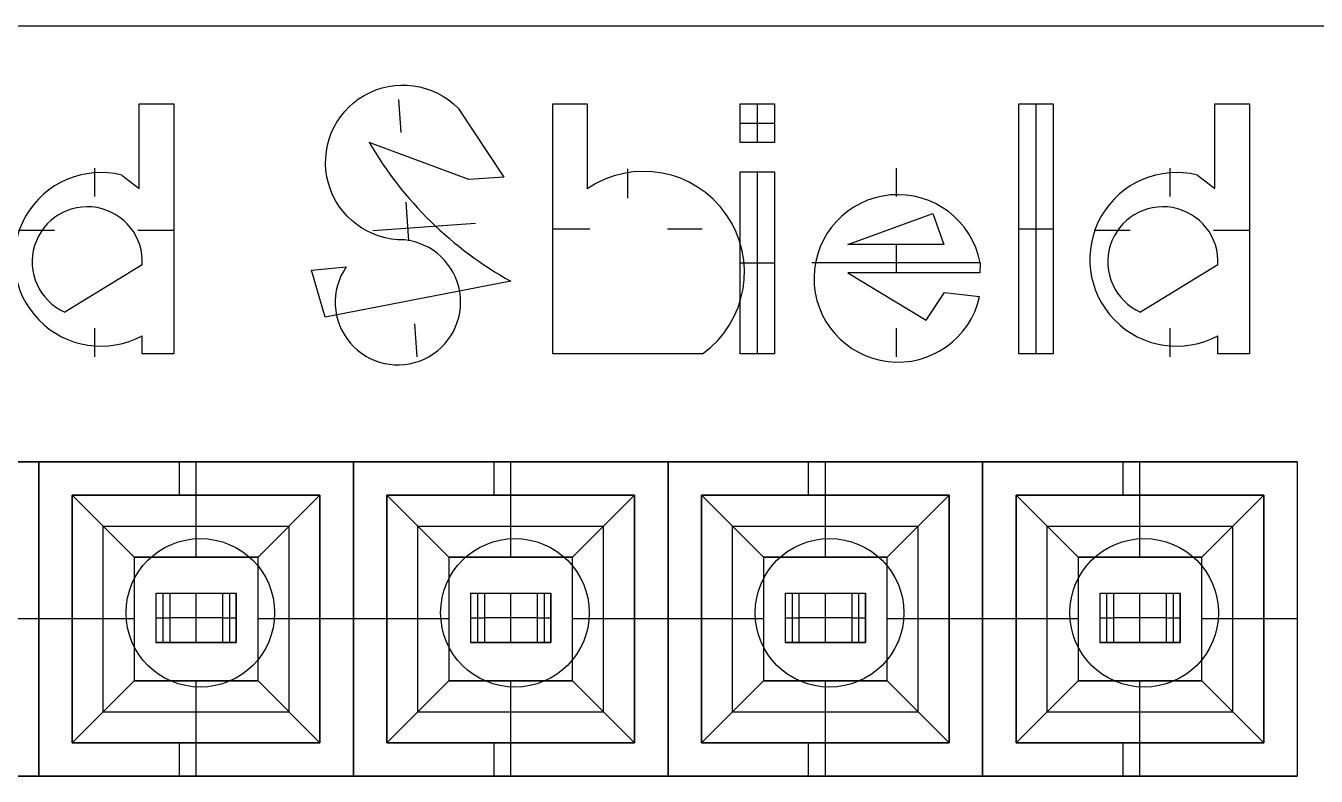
# Model space of a CAD drawing. Extents: x -0.02 to 3.17, y 0 to 2.28.
# Drawn here: x 1.7287 to 2.1389, y 2.0394 to 2.278 of the extents above; entities that cross this region are included whole.
import ezdxf

# ---------------------------------------------------------------- set-up
doc = ezdxf.new("R2010")
doc.units = 0
doc.header["$LTSCALE"] = 0.0393700787401575
for name, color, linetype in [('LCDKEYPAD_SHIELD$BOARD', 178, 'CONTINUOUS'), ('LCDKEYPAD_SHIELD$LKS_COMPO', 7, 'CONTINUOUS'), ('LCDKEYPAD_SHIELD$NOTES', 7, 'CONTINUOUS')]:
    doc.layers.add(name, color=color, linetype=linetype)

msp = doc.modelspace()

# ---------------------------------------------------------------- linework, layer by layer
at = {"layer": 'LCDKEYPAD_SHIELD$BOARD'}
for p, q in [((-0.0134802272859824, 2.278), (2.928000000000001, 2.278)), ((-0.0134802272859824, 2.278, -0.06), (2.928000000000001, 2.278, -0.06)), ((1.807836976495738, 2.091329480457947), (1.807836976495738, 2.091329480457947, -0.06)), ((1.907836976495737, 2.091329480457947), (1.907836976495737, 2.091329480457947, -0.06)), ((2.007836976495737, 2.091329480457947), (2.007836976495737, 2.091329480457947, -0.06)), ((2.107836976495737, 2.091329480457947), (2.107836976495737, 2.091329480457947, -0.06))]:
    msp.add_line(p, q, dxfattribs=at)
for centre, radius in [((1.784214929251643, 2.091329480456423), 0.0236220472440944), ((1.784214929251643, 2.091329480456423, -0.06), 0.0236220472440944), ((1.884214929251643, 2.091329480456423), 0.0236220472440944), ((1.884214929251643, 2.091329480456423, -0.06), 0.0236220472440944), ((1.984214929251643, 2.091329480456423), 0.0236220472440944), ((1.984214929251643, 2.091329480456423, -0.06), 0.0236220472440944), ((2.084214929251643, 2.091329480456423), 0.0236220472440949), ((2.084214929251643, 2.091329480456423, -0.06), 0.0236220472440949)]:
    msp.add_circle(centre, radius, dxfattribs=at)
at = {"layer": 'LCDKEYPAD_SHIELD$LKS_COMPO', "color": 0}
for p, q in [((1.732879944555115, 2.139381840327117, -0.0682529290359375), (1.632879944555115, 2.139381840327117, -0.0682529290359375)), ((1.632879944555115, 2.139381840327117, -0.1682529290359376), (1.732879944555115, 2.139381840327117, -0.1682529290359376)), ((1.732879944555116, 2.139381840327117, -0.0682529290359375), (1.732879944555116, 2.039381840327118, -0.0682529290359375)), ((1.832879944555115, 2.139381840327117, -0.0682529290359375), (1.732879944555116, 2.139381840327117, -0.0682529290359375)), ((1.732879944555116, 2.039381840327118, -0.1682529290359376), (1.732879944555116, 2.139381840327117, -0.1682529290359376)), ((1.732879944555116, 2.139381840327117, -0.1682529290359376), (1.832879944555115, 2.139381840327117, -0.1682529290359376)), ((1.732879944555116, 2.139381840327117, -0.0682529290359375), (1.732879944555116, 2.139381840327117, -0.1682529290359376)), ((1.732879944555115, 2.139381840327117, -0.0682529290359375), (1.732879944555115, 2.039381840327118, -0.0682529290359375)), ((1.732879944555115, 2.139381840327117, -0.1682529290359376), (1.732879944555115, 2.039381840327118, -0.1682529290359376)), ((1.732879944555115, 2.139381840327117, -0.1682529290359376), (1.732879944555115, 2.139381840327117, -0.0682529290359375)), ((1.777455882355885, 2.139381840327117, -0.0682529290359375), (1.777455882355885, 2.128751919067275, -0.0682529290359375)), ((1.782879944555115, 2.128751919067275, -0.1682529290359376), (1.782879944555115, 2.139381840327117, -0.1682529290359376)), ((1.782879944555115, 2.139381840327117, -0.0682529290359375), (1.782879944555115, 2.139381840327117, -0.1682529290359376)), ((1.832879944555115, 2.139381840327117, -0.0682529290359375), (1.832879944555115, 2.039381840327118, -0.0682529290359375)), ((1.932879944555115, 2.139381840327117, -0.0682529290359375), (1.832879944555115, 2.139381840327117, -0.0682529290359375)), ((1.832879944555115, 2.039381840327118, -0.1682529290359376), (1.832879944555115, 2.139381840327117, -0.1682529290359376)), ((1.832879944555115, 2.139381840327117, -0.1682529290359376), (1.932879944555115, 2.139381840327117, -0.1682529290359376)), ((1.832879944555115, 2.139381840327117, -0.0682529290359375), (1.832879944555115, 2.139381840327117, -0.1682529290359376)), ((1.832879944555115, 2.139381840327117, -0.0682529290359375), (1.832879944555115, 2.039381840327118, -0.0682529290359375)), ((1.832879944555115, 2.139381840327117, -0.1682529290359376), (1.832879944555115, 2.039381840327118, -0.1682529290359376)), ((1.832879944555115, 2.139381840327117, -0.1682529290359376), (1.832879944555115, 2.139381840327117, -0.0682529290359375)), ((1.877455882355886, 2.139381840327117, -0.0682529290359375), (1.877455882355886, 2.128751919067275, -0.0682529290359375)), ((1.882879944555115, 2.128751919067275, -0.1682529290359376), (1.882879944555115, 2.139381840327117, -0.1682529290359376)), ((1.882879944555115, 2.139381840327117, -0.0682529290359375), (1.882879944555115, 2.139381840327117, -0.1682529290359376)), ((1.932879944555115, 2.139381840327117, -0.0682529290359375), (1.932879944555115, 2.039381840327118, -0.0682529290359375)), ((2.032879944555115, 2.139381840327117, -0.0682529290359375), (1.932879944555115, 2.139381840327117, -0.0682529290359375)), ((1.932879944555115, 2.039381840327118, -0.1682529290359376), (1.932879944555115, 2.139381840327117, -0.1682529290359376)), ((1.932879944555115, 2.139381840327117, -0.1682529290359376), (2.032879944555115, 2.139381840327117, -0.1682529290359376)), ((1.932879944555115, 2.139381840327117, -0.0682529290359375), (1.932879944555115, 2.139381840327117, -0.1682529290359376)), ((1.932879944555115, 2.139381840327117, -0.0682529290359375), (1.932879944555115, 2.039381840327118, -0.0682529290359375)), ((1.932879944555115, 2.139381840327117, -0.1682529290359376), (1.932879944555115, 2.039381840327118, -0.1682529290359376)), ((1.932879944555115, 2.139381840327117, -0.1682529290359376), (1.932879944555115, 2.139381840327117, -0.0682529290359375)), ((1.977455882355886, 2.139381840327117, -0.0682529290359375), (1.977455882355885, 2.128751919067275, -0.0682529290359375)), ((1.982879944555115, 2.128751919067275, -0.1682529290359376), (1.982879944555115, 2.139381840327117, -0.1682529290359376)), ((1.982879944555115, 2.139381840327117, -0.0682529290359375), (1.982879944555115, 2.139381840327117, -0.1682529290359376)), ((2.032879944555115, 2.139381840327117, -0.0682529290359375), (2.032879944555115, 2.039381840327118, -0.0682529290359375)), ((2.132879944555115, 2.139381840327117, -0.0682529290359375), (2.032879944555115, 2.139381840327117, -0.0682529290359375)), ((2.032879944555115, 2.039381840327118, -0.1682529290359376), (2.032879944555115, 2.139381840327117, -0.1682529290359376)), ((2.032879944555115, 2.139381840327117, -0.1682529290359376), (2.132879944555115, 2.139381840327117, -0.1682529290359376)), ((2.032879944555115, 2.139381840327117, -0.0682529290359375), (2.032879944555115, 2.139381840327117, -0.1682529290359376)), ((2.032879944555115, 2.139381840327117, -0.0682529290359375), (2.032879944555115, 2.039381840327118, -0.0682529290359375)), ((2.032879944555115, 2.139381840327117, -0.1682529290359376), (2.032879944555115, 2.039381840327118, -0.1682529290359376)), ((2.032879944555115, 2.139381840327117, -0.1682529290359376), (2.032879944555115, 2.139381840327117, -0.0682529290359375)), ((2.077455882355886, 2.139381840327117, -0.0682529290359375), (2.077455882355886, 2.128751919067275, -0.0682529290359375)), ((2.082879944555115, 2.128751919067275, -0.1682529290359376), (2.082879944555115, 2.139381840327117, -0.1682529290359376)), ((2.082879944555115, 2.139381840327117, -0.0682529290359375), (2.082879944555115, 2.139381840327117, -0.1682529290359376)), ((2.132879944555115, 2.139381840327117, -0.0682529290359375), (2.132879944555115, 2.039381840327118, -0.0682529290359375)), ((2.132879944555115, 2.139381840327117, -0.1682529290359376), (2.132879944555115, 2.039381840327118, -0.1682529290359376)), ((2.132879944555115, 2.139381840327117, -0.1682529290359376), (2.132879944555115, 2.139381840327117, -0.0682529290359375)), ((1.822250023295273, 2.128751919067275, -0.0682529290359375), (1.743509865814958, 2.128751919067275, -0.0682529290359375)), ((1.743509865814958, 2.128751919067275, -0.0682529290359375), (1.743509865814958, 2.05001176158696, -0.0682529290359375)), ((1.743509865814958, 2.05001176158696, -0.1682529290359376), (1.743509865814958, 2.128751919067275, -0.1682529290359376)), ((1.743509865814958, 2.128751919067275, -0.1682529290359376), (1.763194905185037, 2.109066879697196, -0.1485678896658589)), ((1.743509865814958, 2.128751919067275, -0.1682529290359376), (1.822250023295273, 2.128751919067275, -0.1682529290359376)), ((1.822250023295273, 2.128751919067275, -0.1249458424217644), (1.743509865814958, 2.128751919067275, -0.1249458424217644)), ((1.743509865814958, 2.128751919067275, -0.1249458424217644), (1.743509865814958, 2.128751919067275, -0.0682529290359375)), ((1.743509865814958, 2.128751919067275, -0.1249458424217644), (1.743509865814958, 2.05001176158696, -0.1249458424217644)), ((1.782879944555115, 2.109066879697196, -0.1485678896658593), (1.782879944555115, 2.128751919067275, -0.168252929035938)), ((1.782879944555115, 2.109066879697196, -0.1249458424217644), (1.782879944555115, 2.128751919067275, -0.1249458424217644)), ((1.782879944555115, 2.128751919067275, -0.0682529290359375), (1.782879944555115, 2.128751919067275, -0.1249458424217645)), ((1.802564983925194, 2.109066879697196, -0.1485678896658589), (1.822250023295273, 2.128751919067275, -0.1682529290359376)), ((1.822250023295273, 2.05001176158696, -0.0682529290359375), (1.822250023295273, 2.128751919067275, -0.0682529290359375)), ((1.822250023295273, 2.128751919067275, -0.1682529290359376), (1.822250023295273, 2.05001176158696, -0.1682529290359376)), ((1.822250023295273, 2.05001176158696, -0.1249458424217644), (1.822250023295273, 2.128751919067275, -0.1249458424217644)), ((1.822250023295273, 2.128751919067275, -0.1249458424217644), (1.822250023295273, 2.128751919067275, -0.0682529290359375)), ((1.922250023295272, 2.128751919067275, -0.0682529290359375), (1.843509865814958, 2.128751919067275, -0.0682529290359375)), ((1.843509865814958, 2.128751919067275, -0.0682529290359375), (1.843509865814958, 2.05001176158696, -0.0682529290359375)), ((1.843509865814958, 2.05001176158696, -0.1682529290359376), (1.843509865814958, 2.128751919067275, -0.1682529290359376)), ((1.843509865814958, 2.128751919067275, -0.1682529290359376), (1.863194905185036, 2.109066879697196, -0.1485678896658589)), ((1.843509865814958, 2.128751919067275, -0.1682529290359376), (1.922250023295272, 2.128751919067275, -0.1682529290359376)), ((1.922250023295272, 2.128751919067275, -0.1249458424217644), (1.843509865814958, 2.128751919067275, -0.1249458424217644)), ((1.843509865814958, 2.128751919067275, -0.1249458424217644), (1.843509865814958, 2.128751919067275, -0.0682529290359375)), ((1.843509865814958, 2.128751919067275, -0.1249458424217644), (1.843509865814958, 2.05001176158696, -0.1249458424217644)), ((1.882879944555115, 2.109066879697196, -0.1485678896658593), (1.882879944555115, 2.128751919067275, -0.168252929035938)), ((1.882879944555115, 2.109066879697196, -0.1249458424217644), (1.882879944555115, 2.128751919067275, -0.1249458424217644)), ((1.882879944555115, 2.128751919067275, -0.0682529290359375), (1.882879944555115, 2.128751919067275, -0.1249458424217645)), ((1.902564983925194, 2.109066879697196, -0.1485678896658589), (1.922250023295272, 2.128751919067275, -0.1682529290359376)), ((1.922250023295272, 2.05001176158696, -0.0682529290359375), (1.922250023295272, 2.128751919067275, -0.0682529290359375)), ((1.922250023295272, 2.128751919067275, -0.1682529290359376), (1.922250023295272, 2.05001176158696, -0.1682529290359376)), ((1.922250023295272, 2.05001176158696, -0.1249458424217644), (1.922250023295272, 2.128751919067275, -0.1249458424217644)), ((1.922250023295272, 2.128751919067275, -0.1249458424217644), (1.922250023295272, 2.128751919067275, -0.0682529290359375)), ((2.022250023295272, 2.128751919067275, -0.0682529290359375), (1.943509865814958, 2.128751919067275, -0.0682529290359375)), ((1.943509865814958, 2.128751919067275, -0.0682529290359375), (1.943509865814958, 2.05001176158696, -0.0682529290359375)), ((1.943509865814958, 2.05001176158696, -0.1682529290359376), (1.943509865814958, 2.128751919067275, -0.1682529290359376)), ((1.943509865814958, 2.128751919067275, -0.1682529290359376), (1.963194905185036, 2.109066879697196, -0.1485678896658589)), ((1.943509865814958, 2.128751919067275, -0.1682529290359376), (2.022250023295272, 2.128751919067275, -0.1682529290359376)), ((2.022250023295272, 2.128751919067275, -0.1249458424217644), (1.943509865814958, 2.128751919067275, -0.1249458424217644)), ((1.943509865814958, 2.128751919067275, -0.1249458424217644), (1.943509865814958, 2.128751919067275, -0.0682529290359375)), ((1.943509865814958, 2.128751919067275, -0.1249458424217644), (1.943509865814958, 2.05001176158696, -0.1249458424217644)), ((1.982879944555115, 2.109066879697196, -0.1485678896658593), (1.982879944555115, 2.128751919067275, -0.168252929035938)), ((1.982879944555115, 2.109066879697196, -0.1249458424217644), (1.982879944555115, 2.128751919067275, -0.1249458424217644)), ((1.982879944555115, 2.128751919067275, -0.0682529290359375), (1.982879944555115, 2.128751919067275, -0.1249458424217645)), ((2.002564983925194, 2.109066879697196, -0.1485678896658589), (2.022250023295272, 2.128751919067275, -0.1682529290359376)), ((2.022250023295272, 2.05001176158696, -0.0682529290359375), (2.022250023295272, 2.128751919067275, -0.0682529290359375)), ((2.022250023295272, 2.128751919067275, -0.1682529290359376), (2.022250023295272, 2.05001176158696, -0.1682529290359376)), ((2.022250023295272, 2.05001176158696, -0.1249458424217644), (2.022250023295272, 2.128751919067275, -0.1249458424217644)), ((2.022250023295272, 2.128751919067275, -0.1249458424217644), (2.022250023295272, 2.128751919067275, -0.0682529290359375)), ((2.122250023295273, 2.128751919067275, -0.0682529290359375), (2.043509865814958, 2.128751919067275, -0.0682529290359375)), ((2.043509865814958, 2.128751919067275, -0.0682529290359375), (2.043509865814958, 2.05001176158696, -0.0682529290359375)), ((2.043509865814958, 2.05001176158696, -0.1682529290359376), (2.043509865814958, 2.128751919067275, -0.1682529290359376)), ((2.043509865814958, 2.128751919067275, -0.1682529290359376), (2.063194905185036, 2.109066879697196, -0.1485678896658589)), ((2.043509865814958, 2.128751919067275, -0.1682529290359376), (2.122250023295273, 2.128751919067275, -0.1682529290359376)), ((2.122250023295273, 2.128751919067275, -0.1249458424217644), (2.043509865814958, 2.128751919067275, -0.1249458424217644)), ((2.043509865814958, 2.128751919067275, -0.1249458424217644), (2.043509865814958, 2.128751919067275, -0.0682529290359375)), ((2.043509865814958, 2.128751919067275, -0.1249458424217644), (2.043509865814958, 2.05001176158696, -0.1249458424217644)), ((2.082879944555115, 2.109066879697196, -0.1485678896658593), (2.082879944555115, 2.128751919067275, -0.168252929035938)), ((2.082879944555115, 2.109066879697196, -0.1249458424217644), (2.082879944555115, 2.128751919067275, -0.1249458424217644)), ((2.082879944555115, 2.128751919067275, -0.0682529290359375), (2.082879944555115, 2.128751919067275, -0.1249458424217645)), ((2.102564983925194, 2.109066879697196, -0.1485678896658589), (2.122250023295273, 2.128751919067275, -0.1682529290359376)), ((2.122250023295273, 2.05001176158696, -0.0682529290359375), (2.122250023295273, 2.128751919067275, -0.0682529290359375)), ((2.122250023295273, 2.128751919067275, -0.1682529290359376), (2.122250023295273, 2.05001176158696, -0.1682529290359376)), ((2.122250023295273, 2.05001176158696, -0.1249458424217644), (2.122250023295273, 2.128751919067275, -0.1249458424217644)), ((2.122250023295273, 2.128751919067275, -0.1249458424217644), (2.122250023295273, 2.128751919067275, -0.0682529290359375)), ((1.753352385499998, 2.059854281272, -0.1584104093508987), (1.753352385499998, 2.118909399382236, -0.1584104093508987)), ((1.753352385499997, 2.118909399382235, -0.1584104093508987), (1.812407503610233, 2.118909399382235, -0.1584104093508987)), ((1.812407503610233, 2.059854281272, -0.1584104093508987), (1.812407503610233, 2.118909399382236, -0.1584104093508987)), ((1.853352385499997, 2.059854281272, -0.1584104093508987), (1.853352385499997, 2.118909399382236, -0.1584104093508987)), ((1.853352385499997, 2.118909399382235, -0.1584104093508987), (1.912407503610233, 2.118909399382235, -0.1584104093508987)), ((1.912407503610233, 2.059854281272, -0.1584104093508987), (1.912407503610233, 2.118909399382236, -0.1584104093508987)), ((1.953352385499997, 2.059854281272, -0.1584104093508987), (1.953352385499997, 2.118909399382236, -0.1584104093508987)), ((1.953352385499997, 2.118909399382235, -0.1584104093508987), (2.012407503610233, 2.118909399382235, -0.1584104093508987)), ((2.012407503610233, 2.059854281272, -0.1584104093508987), (2.012407503610233, 2.118909399382236, -0.1584104093508987)), ((2.053352385499998, 2.059854281272, -0.1584104093508987), (2.053352385499998, 2.118909399382236, -0.1584104093508987)), ((2.053352385499997, 2.118909399382235, -0.1584104093508987), (2.112407503610233, 2.118909399382235, -0.1584104093508987)), ((2.112407503610233, 2.059854281272, -0.1584104093508987), (2.112407503610233, 2.118909399382236, -0.1584104093508987)), ((1.763194905185037, 2.109066879697196, -0.1485678896658589), (1.763194905185037, 2.069696800957039, -0.1485678896658589)), ((1.763194905185037, 2.109066879697196, -0.1485678896658589), (1.802564983925194, 2.109066879697196, -0.1485678896658589)), ((1.802564983925194, 2.109066879697196, -0.1249458424217644), (1.763194905185037, 2.109066879697196, -0.1249458424217644)), ((1.763194905185037, 2.109066879697196, -0.1249458424217644), (1.763194905185037, 2.109066879697196, -0.1485678896658589)), ((1.763194905185037, 2.109066879697196, -0.1249458424217644), (1.763194905185037, 2.069696800957039, -0.1249458424217644)), ((1.802564983925194, 2.109066879697196, -0.1367568660438116), (1.763194905185036, 2.109066879697196, -0.1367568660438116)), ((1.763194905185037, 2.109066879697196, -0.1367568660438116), (1.763194905185037, 2.069696800957039, -0.1367568660438116)), ((1.782879944555115, 2.109066879697196, -0.1485678896658589), (1.782879944555115, 2.109066879697196, -0.1249458424217643)), ((1.802564983925194, 2.069696800957039, -0.1485678896658589), (1.802564983925194, 2.109066879697196, -0.1485678896658589)), ((1.802564983925194, 2.109066879697196, -0.1485678896658589), (1.802564983925194, 2.109066879697196, -0.1249458424217644)), ((1.802564983925194, 2.069696800957039, -0.1249458424217644), (1.802564983925194, 2.109066879697196, -0.1249458424217644)), ((1.802564983925194, 2.069696800957039, -0.1367568660438116), (1.802564983925194, 2.109066879697196, -0.1367568660438116)), ((1.863194905185036, 2.109066879697196, -0.1485678896658589), (1.863194905185036, 2.069696800957039, -0.1485678896658589)), ((1.863194905185036, 2.109066879697196, -0.1485678896658589), (1.902564983925194, 2.109066879697196, -0.1485678896658589)), ((1.902564983925194, 2.109066879697196, -0.1249458424217644), (1.863194905185036, 2.109066879697196, -0.1249458424217644)), ((1.863194905185036, 2.109066879697196, -0.1249458424217644), (1.863194905185036, 2.109066879697196, -0.1485678896658589)), ((1.863194905185036, 2.109066879697196, -0.1249458424217644), (1.863194905185036, 2.069696800957039, -0.1249458424217644)), ((1.902564983925194, 2.109066879697196, -0.1367568660438116), (1.863194905185036, 2.109066879697196, -0.1367568660438116)), ((1.863194905185036, 2.109066879697196, -0.1367568660438116), (1.863194905185036, 2.069696800957039, -0.1367568660438116)), ((1.882879944555115, 2.109066879697196, -0.1485678896658589), (1.882879944555115, 2.109066879697196, -0.1249458424217643)), ((1.902564983925194, 2.069696800957039, -0.1485678896658589), (1.902564983925194, 2.109066879697196, -0.1485678896658589)), ((1.902564983925194, 2.109066879697196, -0.1485678896658589), (1.902564983925194, 2.109066879697196, -0.1249458424217644)), ((1.902564983925194, 2.069696800957039, -0.1249458424217644), (1.902564983925194, 2.109066879697196, -0.1249458424217644)), ((1.902564983925194, 2.069696800957039, -0.1367568660438116), (1.902564983925194, 2.109066879697196, -0.1367568660438116)), ((1.963194905185036, 2.109066879697196, -0.1485678896658589), (1.963194905185036, 2.069696800957039, -0.1485678896658589)), ((1.963194905185036, 2.109066879697196, -0.1485678896658589), (2.002564983925194, 2.109066879697196, -0.1485678896658589)), ((2.002564983925194, 2.109066879697196, -0.1249458424217644), (1.963194905185036, 2.109066879697196, -0.1249458424217644)), ((1.963194905185036, 2.109066879697196, -0.1249458424217644), (1.963194905185036, 2.109066879697196, -0.1485678896658589)), ((1.963194905185036, 2.109066879697196, -0.1249458424217644), (1.963194905185036, 2.069696800957039, -0.1249458424217644)), ((2.002564983925193, 2.109066879697196, -0.1367568660438116), (1.963194905185036, 2.109066879697196, -0.1367568660438116)), ((1.963194905185036, 2.109066879697196, -0.1367568660438116), (1.963194905185036, 2.069696800957039, -0.1367568660438116)), ((1.982879944555115, 2.109066879697196, -0.1485678896658589), (1.982879944555115, 2.109066879697196, -0.1249458424217643)), ((2.002564983925194, 2.069696800957039, -0.1485678896658589), (2.002564983925194, 2.109066879697196, -0.1485678896658589)), ((2.002564983925194, 2.109066879697196, -0.1485678896658589), (2.002564983925194, 2.109066879697196, -0.1249458424217644)), ((2.002564983925194, 2.069696800957039, -0.1249458424217644), (2.002564983925194, 2.109066879697196, -0.1249458424217644)), ((2.002564983925194, 2.069696800957039, -0.1367568660438116), (2.002564983925194, 2.109066879697196, -0.1367568660438116)), ((2.063194905185036, 2.109066879697196, -0.1485678896658589), (2.063194905185036, 2.069696800957039, -0.1485678896658589)), ((2.063194905185036, 2.109066879697196, -0.1485678896658589), (2.102564983925194, 2.109066879697196, -0.1485678896658589)), ((2.102564983925194, 2.109066879697196, -0.1249458424217644), (2.063194905185036, 2.109066879697196, -0.1249458424217644)), ((2.063194905185036, 2.109066879697196, -0.1249458424217644), (2.063194905185036, 2.109066879697196, -0.1485678896658589)), ((2.063194905185036, 2.109066879697196, -0.1249458424217644), (2.063194905185036, 2.069696800957039, -0.1249458424217644)), ((2.102564983925194, 2.109066879697196, -0.1367568660438116), (2.063194905185036, 2.109066879697196, -0.1367568660438116)), ((2.063194905185036, 2.109066879697196, -0.1367568660438116), (2.063194905185036, 2.069696800957039, -0.1367568660438116)), ((2.082879944555115, 2.109066879697196, -0.1485678896658589), (2.082879944555115, 2.109066879697196, -0.1249458424217643)), ((2.102564983925194, 2.069696800957039, -0.1485678896658589), (2.102564983925194, 2.109066879697196, -0.1485678896658589)), ((2.102564983925194, 2.109066879697196, -0.1485678896658589), (2.102564983925194, 2.109066879697196, -0.1249458424217644)), ((2.102564983925194, 2.069696800957039, -0.1249458424217644), (2.102564983925194, 2.109066879697196, -0.1249458424217644)), ((2.102564983925194, 2.069696800957039, -0.1367568660438116), (2.102564983925194, 2.109066879697196, -0.1367568660438116)), ((1.732879944555115, 2.089381840327118, -0.1682529290359376), (1.722250023295273, 2.089381840327118, -0.1682529290359376)), ((1.743509865814958, 2.089381840327118, -0.1682529290359376), (1.732879944555115, 2.089381840327118, -0.1682529290359376)), ((1.732879944555116, 2.089381840327118, -0.0682529290359376), (1.732879944555116, 2.089381840327118, -0.1682529290359376)), ((1.732879944555115, 2.089381840327118, -0.0682529290359376), (1.732879944555115, 2.089381840327118, -0.1682529290359376)), ((1.763194905185037, 2.089381840327118, -0.1485678896658593), (1.743509865814958, 2.089381840327118, -0.168252929035938)), ((1.763194905185037, 2.089381840327118, -0.1249458424217644), (1.743509865814958, 2.089381840327118, -0.1249458424217644)), ((1.743509865814958, 2.089381840327118, -0.0682529290359375), (1.743509865814958, 2.089381840327118, -0.1249458424217645)), ((1.763194905185037, 2.089381840327118, -0.1249458424217643), (1.763194905185037, 2.089381840327118, -0.1485678896658589)), ((1.822250023295272, 2.089381840327118, -0.168252929035938), (1.802564983925194, 2.089381840327118, -0.1485678896658594)), ((1.802564983925194, 2.089381840327118, -0.1249458424217643), (1.802564983925194, 2.089381840327118, -0.1485678896658589)), ((1.822250023295273, 2.089381840327118, -0.1249458424217644), (1.802564983925194, 2.089381840327118, -0.1249458424217644)), ((1.832879944555115, 2.089381840327118, -0.1682529290359376), (1.822250023295273, 2.089381840327118, -0.1682529290359376)), ((1.822250023295273, 2.089381840327118, -0.0682529290359375), (1.822250023295273, 2.089381840327118, -0.1249458424217645)), ((1.843509865814958, 2.089381840327118, -0.1682529290359376), (1.832879944555115, 2.089381840327118, -0.1682529290359376)), ((1.832879944555115, 2.089381840327118, -0.0682529290359376), (1.832879944555115, 2.089381840327118, -0.1682529290359376)), ((1.832879944555115, 2.089381840327118, -0.0682529290359376), (1.832879944555115, 2.089381840327118, -0.1682529290359376)), ((1.863194905185037, 2.089381840327118, -0.1485678896658593), (1.843509865814958, 2.089381840327118, -0.168252929035938)), ((1.863194905185036, 2.089381840327118, -0.1249458424217644), (1.843509865814958, 2.089381840327118, -0.1249458424217644)), ((1.843509865814958, 2.089381840327118, -0.0682529290359375), (1.843509865814958, 2.089381840327118, -0.1249458424217645)), ((1.863194905185036, 2.089381840327118, -0.1249458424217643), (1.863194905185036, 2.089381840327118, -0.1485678896658589)), ((1.922250023295272, 2.089381840327118, -0.168252929035938), (1.902564983925194, 2.089381840327118, -0.1485678896658594)), ((1.902564983925194, 2.089381840327118, -0.1249458424217643), (1.902564983925194, 2.089381840327118, -0.1485678896658589)), ((1.922250023295272, 2.089381840327118, -0.1249458424217644), (1.902564983925194, 2.089381840327118, -0.1249458424217644)), ((1.932879944555115, 2.089381840327118, -0.1682529290359376), (1.922250023295272, 2.089381840327118, -0.1682529290359376)), ((1.922250023295272, 2.089381840327118, -0.0682529290359375), (1.922250023295272, 2.089381840327118, -0.1249458424217645)), ((1.943509865814958, 2.089381840327118, -0.1682529290359376), (1.932879944555115, 2.089381840327118, -0.1682529290359376)), ((1.932879944555115, 2.089381840327118, -0.0682529290359376), (1.932879944555115, 2.089381840327118, -0.1682529290359376)), ((1.932879944555115, 2.089381840327118, -0.0682529290359376), (1.932879944555115, 2.089381840327118, -0.1682529290359376)), ((1.963194905185037, 2.089381840327118, -0.1485678896658593), (1.943509865814958, 2.089381840327118, -0.168252929035938)), ((1.963194905185036, 2.089381840327118, -0.1249458424217644), (1.943509865814958, 2.089381840327118, -0.1249458424217644)), ((1.943509865814958, 2.089381840327118, -0.0682529290359375), (1.943509865814958, 2.089381840327118, -0.1249458424217645)), ((1.963194905185036, 2.089381840327118, -0.1249458424217643), (1.963194905185036, 2.089381840327118, -0.1485678896658589)), ((2.022250023295272, 2.089381840327118, -0.168252929035938), (2.002564983925194, 2.089381840327118, -0.1485678896658594)), ((2.002564983925194, 2.089381840327118, -0.1249458424217643), (2.002564983925194, 2.089381840327118, -0.1485678896658589)), ((2.022250023295272, 2.089381840327118, -0.1249458424217644), (2.002564983925194, 2.089381840327118, -0.1249458424217644)), ((2.032879944555115, 2.089381840327118, -0.1682529290359376), (2.022250023295272, 2.089381840327118, -0.1682529290359376)), ((2.022250023295272, 2.089381840327118, -0.0682529290359375), (2.022250023295272, 2.089381840327118, -0.1249458424217645)), ((2.043509865814958, 2.089381840327118, -0.1682529290359376), (2.032879944555115, 2.089381840327118, -0.1682529290359376)), ((2.032879944555115, 2.089381840327118, -0.0682529290359376), (2.032879944555115, 2.089381840327118, -0.1682529290359376)), ((2.032879944555115, 2.089381840327118, -0.0682529290359376), (2.032879944555115, 2.089381840327118, -0.1682529290359376)), ((2.063194905185037, 2.089381840327118, -0.1485678896658593), (2.043509865814958, 2.089381840327118, -0.168252929035938)), ((2.063194905185036, 2.089381840327118, -0.1249458424217644), (2.043509865814958, 2.089381840327118, -0.1249458424217644)), ((2.043509865814958, 2.089381840327118, -0.0682529290359375), (2.043509865814958, 2.089381840327118, -0.1249458424217645)), ((2.063194905185036, 2.089381840327118, -0.1249458424217643), (2.063194905185036, 2.089381840327118, -0.1485678896658589)), ((2.122250023295273, 2.089381840327118, -0.168252929035938), (2.102564983925194, 2.089381840327118, -0.1485678896658594)), ((2.102564983925194, 2.089381840327118, -0.1249458424217643), (2.102564983925194, 2.089381840327118, -0.1485678896658589)), ((2.122250023295273, 2.089381840327118, -0.1249458424217644), (2.102564983925194, 2.089381840327118, -0.1249458424217644)), ((2.132879944555115, 2.089381840327118, -0.1682529290359376), (2.122250023295273, 2.089381840327118, -0.1682529290359376)), ((2.122250023295273, 2.089381840327118, -0.0682529290359375), (2.122250023295273, 2.089381840327118, -0.1249458424217645)), ((2.132879944555115, 2.089381840327118, -0.0682529290359376), (2.132879944555115, 2.089381840327118, -0.1682529290359376)), ((1.743509865814958, 2.05001176158696, -0.1682529290359376), (1.763194905185037, 2.069696800957039, -0.1485678896658589)), ((1.763194905185037, 2.069696800957039, -0.1485678896658589), (1.802564983925194, 2.069696800957039, -0.1485678896658589)), ((1.763194905185037, 2.069696800957039, -0.1249458424217644), (1.802564983925194, 2.069696800957039, -0.1249458424217644)), ((1.763194905185037, 2.069696800957039, -0.1249458424217644), (1.763194905185037, 2.069696800957039, -0.1485678896658589)), ((1.802564983925194, 2.069696800957039, -0.1367568660438116), (1.763194905185036, 2.069696800957039, -0.1367568660438116)), ((1.782879944555115, 2.05001176158696, -0.168252929035938), (1.782879944555115, 2.069696800957039, -0.1485678896658594)), ((1.782879944555115, 2.05001176158696, -0.1249458424217644), (1.782879944555115, 2.069696800957039, -0.1249458424217644)), ((1.782879944555115, 2.069696800957039, -0.1249458424217643), (1.782879944555115, 2.069696800957039, -0.1485678896658589)), ((1.822250023295273, 2.05001176158696, -0.1682529290359376), (1.802564983925194, 2.069696800957039, -0.1485678896658589)), ((1.802564983925194, 2.069696800957039, -0.1485678896658589), (1.802564983925194, 2.069696800957039, -0.1249458424217644)), ((1.843509865814958, 2.05001176158696, -0.1682529290359376), (1.863194905185036, 2.069696800957039, -0.1485678896658589)), ((1.863194905185036, 2.069696800957039, -0.1485678896658589), (1.902564983925194, 2.069696800957039, -0.1485678896658589)), ((1.863194905185036, 2.069696800957039, -0.1249458424217644), (1.902564983925194, 2.069696800957039, -0.1249458424217644)), ((1.863194905185036, 2.069696800957039, -0.1249458424217644), (1.863194905185036, 2.069696800957039, -0.1485678896658589)), ((1.902564983925194, 2.069696800957039, -0.1367568660438116), (1.863194905185036, 2.069696800957039, -0.1367568660438116)), ((1.882879944555115, 2.05001176158696, -0.168252929035938), (1.882879944555115, 2.069696800957039, -0.1485678896658594)), ((1.882879944555115, 2.05001176158696, -0.1249458424217644), (1.882879944555115, 2.069696800957039, -0.1249458424217644)), ((1.882879944555115, 2.069696800957039, -0.1249458424217643), (1.882879944555115, 2.069696800957039, -0.1485678896658589)), ((1.922250023295272, 2.05001176158696, -0.1682529290359376), (1.902564983925194, 2.069696800957039, -0.1485678896658589)), ((1.902564983925194, 2.069696800957039, -0.1485678896658589), (1.902564983925194, 2.069696800957039, -0.1249458424217644)), ((1.943509865814958, 2.05001176158696, -0.1682529290359376), (1.963194905185036, 2.069696800957039, -0.1485678896658589)), ((1.963194905185036, 2.069696800957039, -0.1485678896658589), (2.002564983925194, 2.069696800957039, -0.1485678896658589)), ((1.963194905185036, 2.069696800957039, -0.1249458424217644), (2.002564983925194, 2.069696800957039, -0.1249458424217644)), ((1.963194905185036, 2.069696800957039, -0.1249458424217644), (1.963194905185036, 2.069696800957039, -0.1485678896658589)), ((2.002564983925193, 2.069696800957039, -0.1367568660438116), (1.963194905185036, 2.069696800957039, -0.1367568660438116)), ((1.982879944555115, 2.05001176158696, -0.168252929035938), (1.982879944555115, 2.069696800957039, -0.1485678896658594)), ((1.982879944555115, 2.05001176158696, -0.1249458424217644), (1.982879944555115, 2.069696800957039, -0.1249458424217644)), ((1.982879944555115, 2.069696800957039, -0.1249458424217643), (1.982879944555115, 2.069696800957039, -0.1485678896658589)), ((2.022250023295272, 2.05001176158696, -0.1682529290359376), (2.002564983925194, 2.069696800957039, -0.1485678896658589)), ((2.002564983925194, 2.069696800957039, -0.1485678896658589), (2.002564983925194, 2.069696800957039, -0.1249458424217644)), ((2.043509865814958, 2.05001176158696, -0.1682529290359376), (2.063194905185036, 2.069696800957039, -0.1485678896658589)), ((2.063194905185036, 2.069696800957039, -0.1485678896658589), (2.102564983925194, 2.069696800957039, -0.1485678896658589)), ((2.063194905185036, 2.069696800957039, -0.1249458424217644), (2.102564983925194, 2.069696800957039, -0.1249458424217644)), ((2.063194905185036, 2.069696800957039, -0.1249458424217644), (2.063194905185036, 2.069696800957039, -0.1485678896658589)), ((2.102564983925194, 2.069696800957039, -0.1367568660438116), (2.063194905185036, 2.069696800957039, -0.1367568660438116)), ((2.082879944555115, 2.05001176158696, -0.168252929035938), (2.082879944555115, 2.069696800957039, -0.1485678896658594)), ((2.082879944555115, 2.05001176158696, -0.1249458424217644), (2.082879944555115, 2.069696800957039, -0.1249458424217644)), ((2.082879944555115, 2.069696800957039, -0.1249458424217643), (2.082879944555115, 2.069696800957039, -0.1485678896658589)), ((2.122250023295273, 2.05001176158696, -0.1682529290359376), (2.102564983925194, 2.069696800957039, -0.1485678896658589)), ((2.102564983925194, 2.069696800957039, -0.1485678896658589), (2.102564983925194, 2.069696800957039, -0.1249458424217644)), ((1.753352385499997, 2.059854281272, -0.1584104093508987), (1.812407503610233, 2.059854281272, -0.1584104093508987)), ((1.853352385499997, 2.059854281272, -0.1584104093508987), (1.912407503610233, 2.059854281272, -0.1584104093508987)), ((1.953352385499997, 2.059854281272, -0.1584104093508987), (2.012407503610233, 2.059854281272, -0.1584104093508987)), ((2.053352385499997, 2.059854281272, -0.1584104093508987), (2.112407503610233, 2.059854281272, -0.1584104093508987)), ((1.743509865814958, 2.05001176158696, -0.0682529290359375), (1.822250023295273, 2.05001176158696, -0.0682529290359375)), ((1.822250023295273, 2.05001176158696, -0.1682529290359376), (1.743509865814958, 2.05001176158696, -0.1682529290359376)), ((1.743509865814958, 2.05001176158696, -0.1249458424217644), (1.822250023295273, 2.05001176158696, -0.1249458424217644)), ((1.743509865814958, 2.05001176158696, -0.0682529290359375), (1.743509865814958, 2.05001176158696, -0.1249458424217644)), ((1.777455882355885, 2.050011761586961, -0.0682529290359375), (1.777455882355885, 2.039381840327118, -0.0682529290359375)), ((1.782879944555115, 2.039381840327118, -0.1682529290359376), (1.782879944555115, 2.05001176158696, -0.1682529290359376)), ((1.782879944555115, 2.05001176158696, -0.1249458424217644), (1.782879944555115, 2.05001176158696, -0.0682529290359375)), ((1.822250023295273, 2.05001176158696, -0.1249458424217644), (1.822250023295273, 2.05001176158696, -0.0682529290359375)), ((1.843509865814958, 2.05001176158696, -0.0682529290359375), (1.922250023295272, 2.05001176158696, -0.0682529290359375)), ((1.922250023295272, 2.05001176158696, -0.1682529290359376), (1.843509865814958, 2.05001176158696, -0.1682529290359376)), ((1.843509865814958, 2.05001176158696, -0.1249458424217644), (1.922250023295272, 2.05001176158696, -0.1249458424217644)), ((1.843509865814958, 2.05001176158696, -0.0682529290359375), (1.843509865814958, 2.05001176158696, -0.1249458424217644)), ((1.877455882355886, 2.050011761586961, -0.0682529290359375), (1.877455882355885, 2.039381840327118, -0.0682529290359375)), ((1.882879944555115, 2.039381840327118, -0.1682529290359376), (1.882879944555115, 2.05001176158696, -0.1682529290359376)), ((1.882879944555115, 2.05001176158696, -0.1249458424217644), (1.882879944555115, 2.05001176158696, -0.0682529290359375)), ((1.922250023295272, 2.05001176158696, -0.1249458424217644), (1.922250023295272, 2.05001176158696, -0.0682529290359375)), ((1.943509865814958, 2.05001176158696, -0.0682529290359375), (2.022250023295272, 2.05001176158696, -0.0682529290359375)), ((2.022250023295272, 2.05001176158696, -0.1682529290359376), (1.943509865814958, 2.05001176158696, -0.1682529290359376)), ((1.943509865814958, 2.05001176158696, -0.1249458424217644), (2.022250023295272, 2.05001176158696, -0.1249458424217644)), ((1.943509865814958, 2.05001176158696, -0.0682529290359375), (1.943509865814958, 2.05001176158696, -0.1249458424217644)), ((1.977455882355886, 2.050011761586961, -0.0682529290359375), (1.977455882355885, 2.039381840327118, -0.0682529290359375)), ((1.982879944555115, 2.039381840327118, -0.1682529290359376), (1.982879944555115, 2.05001176158696, -0.1682529290359376)), ((1.982879944555115, 2.05001176158696, -0.1249458424217644), (1.982879944555115, 2.05001176158696, -0.0682529290359375)), ((2.022250023295272, 2.05001176158696, -0.1249458424217644), (2.022250023295272, 2.05001176158696, -0.0682529290359375)), ((2.043509865814958, 2.05001176158696, -0.0682529290359375), (2.122250023295273, 2.05001176158696, -0.0682529290359375)), ((2.122250023295273, 2.05001176158696, -0.1682529290359376), (2.043509865814958, 2.05001176158696, -0.1682529290359376)), ((2.043509865814958, 2.05001176158696, -0.1249458424217644), (2.122250023295273, 2.05001176158696, -0.1249458424217644)), ((2.043509865814958, 2.05001176158696, -0.0682529290359375), (2.043509865814958, 2.05001176158696, -0.1249458424217644)), ((2.077455882355886, 2.050011761586961, -0.0682529290359375), (2.077455882355886, 2.039381840327118, -0.0682529290359375)), ((2.082879944555115, 2.039381840327118, -0.1682529290359376), (2.082879944555115, 2.05001176158696, -0.1682529290359376)), ((2.082879944555115, 2.05001176158696, -0.1249458424217644), (2.082879944555115, 2.05001176158696, -0.0682529290359375)), ((2.122250023295273, 2.05001176158696, -0.1249458424217644), (2.122250023295273, 2.05001176158696, -0.0682529290359375)), ((1.632879944555115, 2.039381840327118, -0.0682529290359375), (1.732879944555115, 2.039381840327118, -0.0682529290359375)), ((1.732879944555115, 2.039381840327118, -0.1682529290359376), (1.632879944555115, 2.039381840327118, -0.1682529290359376)), ((1.732879944555116, 2.039381840327118, -0.0682529290359375), (1.832879944555115, 2.039381840327118, -0.0682529290359375)), ((1.832879944555115, 2.039381840327118, -0.1682529290359376), (1.732879944555116, 2.039381840327118, -0.1682529290359376)), ((1.732879944555116, 2.039381840327118, -0.0682529290359375), (1.732879944555116, 2.039381840327118, -0.1682529290359376)), ((1.732879944555115, 2.039381840327118, -0.0682529290359375), (1.732879944555115, 2.039381840327118, -0.1682529290359376)), ((1.782879944555115, 2.039381840327118, -0.1682529290359376), (1.782879944555115, 2.039381840327118, -0.0682529290359375)), ((1.832879944555115, 2.039381840327118, -0.0682529290359375), (1.932879944555115, 2.039381840327118, -0.0682529290359375)), ((1.932879944555115, 2.039381840327118, -0.1682529290359376), (1.832879944555115, 2.039381840327118, -0.1682529290359376)), ((1.832879944555115, 2.039381840327118, -0.0682529290359375), (1.832879944555115, 2.039381840327118, -0.1682529290359376)), ((1.832879944555115, 2.039381840327118, -0.0682529290359375), (1.832879944555115, 2.039381840327118, -0.1682529290359376)), ((1.882879944555115, 2.039381840327118, -0.1682529290359376), (1.882879944555115, 2.039381840327118, -0.0682529290359375)), ((1.932879944555115, 2.039381840327118, -0.0682529290359375), (2.032879944555115, 2.039381840327118, -0.0682529290359375)), ((2.032879944555115, 2.039381840327118, -0.1682529290359376), (1.932879944555115, 2.039381840327118, -0.1682529290359376)), ((1.932879944555115, 2.039381840327118, -0.0682529290359375), (1.932879944555115, 2.039381840327118, -0.1682529290359376)), ((1.932879944555115, 2.039381840327118, -0.0682529290359375), (1.932879944555115, 2.039381840327118, -0.1682529290359376)), ((1.982879944555115, 2.039381840327118, -0.1682529290359376), (1.982879944555115, 2.039381840327118, -0.0682529290359375)), ((2.032879944555115, 2.039381840327118, -0.0682529290359375), (2.132879944555115, 2.039381840327118, -0.0682529290359375)), ((2.132879944555115, 2.039381840327118, -0.1682529290359376), (2.032879944555115, 2.039381840327118, -0.1682529290359376)), ((2.032879944555115, 2.039381840327118, -0.0682529290359375), (2.032879944555115, 2.039381840327118, -0.1682529290359376)), ((2.032879944555115, 2.039381840327118, -0.0682529290359375), (2.032879944555115, 2.039381840327118, -0.1682529290359376)), ((2.082879944555115, 2.039381840327118, -0.1682529290359376), (2.082879944555115, 2.039381840327118, -0.0682529290359375)), ((2.132879944555115, 2.039381840327118, -0.0682529290359375), (2.132879944555115, 2.039381840327118, -0.1682529290359376))]:
    msp.add_line(p, q, dxfattribs=at)
at = {"layer": 'LCDKEYPAD_SHIELD$LKS_COMPO', "color": 9}
for p, q in [((1.770105549793787, 2.097605814016692, 0.055480382902551), (1.770105549793787, 2.081857782520629, 0.055480382902551)), ((1.770105549793787, 2.097605814016692, 0.055480382902551), (1.770105549793787, 2.097605814016692, -0.3602546452864088)), ((1.770105549793787, 2.097605814016692, -0.3602546452864088), (1.770105549793787, 2.081857782520629, -0.3602546452864088)), ((1.770105549793787, 2.097605814016692, -0.3602546452864088), (1.774494117783462, 2.097605814016692, -0.3912844250989298)), ((1.770105549793787, 2.097605814016692, 0.055480382902551), (1.795654339316444, 2.097605814016692, 0.055480382902551)), ((1.770105549793787, 2.097605814016692, -0.1523871311919291), (1.770105549793787, 2.081857782520629, -0.1523871311919291)), ((1.770105549793787, 2.097605814016692, -0.0281504131165057), (1.795654339316444, 2.097605814016692, -0.0281504131165057)), ((1.772299833788624, 2.097605814016692, -0.3757695351926694), (1.772299833788624, 2.081857782520629, -0.3757695351926694)), ((1.774494117783462, 2.097605814016692, -0.3912844250989298), (1.774494117783462, 2.081857782520629, -0.3912844250989298)), ((1.774494117783462, 2.097605814016692, -0.3912844250989298), (1.791265771326769, 2.097605814016692, -0.3912844250989298)), ((1.782879944555116, 2.081857782520629, -0.3912844250989298), (1.782879944555116, 2.097605814016692, -0.3912844250989298)), ((1.782879944555115, 2.097605814016692, 0.0554803829025509), (1.782879944555115, 2.097605814016692, -0.3912844250989297)), ((1.791265771326769, 2.097605814016692, -0.3912844250989298), (1.791265771326769, 2.081857782520629, -0.3912844250989298)), ((1.791265771326769, 2.097605814016692, -0.3912844250989298), (1.795654339316444, 2.097605814016692, -0.3602546452864088)), ((1.793460055321606, 2.097605814016692, -0.3757695351926694), (1.793460055321606, 2.081857782520629, -0.3757695351926694)), ((1.795654339316444, 2.097605814016692, -0.3602546452864088), (1.795654339316444, 2.081857782520629, -0.3602546452864088)), ((1.795654339316444, 2.097605814016692, -0.3602546452864088), (1.795654339316444, 2.097605814016692, 0.055480382902551)), ((1.795654339316444, 2.097605814016692, 0.055480382902551), (1.795654339316444, 2.081857782520629, 0.055480382902551)), ((1.795654339316444, 2.081857782520629, -0.1523871311919291), (1.795654339316444, 2.097605814016692, -0.1523871311919291)), ((1.870105549793787, 2.097605814016692, 0.055480382902551), (1.870105549793787, 2.081857782520629, 0.055480382902551)), ((1.870105549793787, 2.097605814016692, 0.055480382902551), (1.870105549793787, 2.097605814016692, -0.3602546452864088)), ((1.870105549793787, 2.097605814016692, -0.3602546452864088), (1.870105549793787, 2.081857782520629, -0.3602546452864088)), ((1.870105549793787, 2.097605814016692, -0.3602546452864088), (1.874494117783462, 2.097605814016692, -0.3912844250989298)), ((1.870105549793787, 2.097605814016692, 0.055480382902551), (1.895654339316444, 2.097605814016692, 0.055480382902551)), ((1.870105549793787, 2.097605814016692, -0.1523871311919291), (1.870105549793787, 2.081857782520629, -0.1523871311919291)), ((1.870105549793786, 2.097605814016692, -0.0281504131165057), (1.895654339316444, 2.097605814016692, -0.0281504131165057)), ((1.872299833788624, 2.097605814016692, -0.3757695351926694), (1.872299833788624, 2.081857782520629, -0.3757695351926694)), ((1.874494117783462, 2.097605814016692, -0.3912844250989298), (1.874494117783462, 2.081857782520629, -0.3912844250989298)), ((1.874494117783462, 2.097605814016692, -0.3912844250989298), (1.891265771326768, 2.097605814016692, -0.3912844250989298)), ((1.882879944555115, 2.081857782520629, -0.3912844250989298), (1.882879944555115, 2.097605814016692, -0.3912844250989298)), ((1.882879944555115, 2.097605814016692, 0.0554803829025509), (1.882879944555115, 2.097605814016692, -0.3912844250989297)), ((1.891265771326768, 2.097605814016692, -0.3912844250989298), (1.891265771326768, 2.081857782520629, -0.3912844250989298)), ((1.891265771326768, 2.097605814016692, -0.3912844250989298), (1.895654339316444, 2.097605814016692, -0.3602546452864088)), ((1.893460055321606, 2.097605814016692, -0.3757695351926694), (1.893460055321606, 2.081857782520629, -0.3757695351926694)), ((1.895654339316444, 2.097605814016692, -0.3602546452864088), (1.895654339316444, 2.081857782520629, -0.3602546452864088)), ((1.895654339316444, 2.097605814016692, -0.3602546452864088), (1.895654339316444, 2.097605814016692, 0.055480382902551)), ((1.895654339316444, 2.097605814016692, 0.055480382902551), (1.895654339316444, 2.081857782520629, 0.055480382902551)), ((1.895654339316444, 2.081857782520629, -0.1523871311919291), (1.895654339316444, 2.097605814016692, -0.1523871311919291)), ((1.970105549793787, 2.097605814016692, 0.055480382902551), (1.970105549793787, 2.081857782520629, 0.055480382902551)), ((1.970105549793787, 2.097605814016692, 0.055480382902551), (1.970105549793787, 2.097605814016692, -0.3602546452864088)), ((1.970105549793787, 2.097605814016692, -0.3602546452864088), (1.970105549793787, 2.081857782520629, -0.3602546452864088)), ((1.970105549793787, 2.097605814016692, -0.3602546452864088), (1.974494117783462, 2.097605814016692, -0.3912844250989298)), ((1.970105549793787, 2.097605814016692, 0.055480382902551), (1.995654339316444, 2.097605814016692, 0.055480382902551)), ((1.970105549793787, 2.097605814016692, -0.1523871311919291), (1.970105549793787, 2.081857782520629, -0.1523871311919291)), ((1.970105549793786, 2.097605814016692, -0.0281504131165057), (1.995654339316444, 2.097605814016692, -0.0281504131165057)), ((1.972299833788624, 2.097605814016692, -0.3757695351926694), (1.972299833788624, 2.081857782520629, -0.3757695351926694)), ((1.974494117783462, 2.097605814016692, -0.3912844250989298), (1.974494117783462, 2.081857782520629, -0.3912844250989298)), ((1.974494117783462, 2.097605814016692, -0.3912844250989298), (1.991265771326769, 2.097605814016692, -0.3912844250989298)), ((1.982879944555116, 2.081857782520629, -0.3912844250989298), (1.982879944555116, 2.097605814016692, -0.3912844250989298)), ((1.982879944555115, 2.097605814016692, 0.0554803829025509), (1.982879944555115, 2.097605814016692, -0.3912844250989297)), ((1.991265771326769, 2.097605814016692, -0.3912844250989298), (1.991265771326769, 2.081857782520629, -0.3912844250989298)), ((1.991265771326769, 2.097605814016692, -0.3912844250989298), (1.995654339316444, 2.097605814016692, -0.3602546452864088)), ((1.993460055321606, 2.097605814016692, -0.3757695351926694), (1.993460055321606, 2.081857782520629, -0.3757695351926694)), ((1.995654339316444, 2.097605814016692, -0.3602546452864088), (1.995654339316444, 2.081857782520629, -0.3602546452864088)), ((1.995654339316444, 2.097605814016692, -0.3602546452864088), (1.995654339316444, 2.097605814016692, 0.055480382902551)), ((1.995654339316444, 2.097605814016692, 0.055480382902551), (1.995654339316444, 2.081857782520629, 0.055480382902551)), ((1.995654339316444, 2.081857782520629, -0.1523871311919291), (1.995654339316444, 2.097605814016692, -0.1523871311919291)), ((2.070105549793787, 2.097605814016692, 0.055480382902551), (2.070105549793787, 2.081857782520629, 0.055480382902551)), ((2.070105549793787, 2.097605814016692, 0.055480382902551), (2.070105549793787, 2.097605814016692, -0.3602546452864088)), ((2.070105549793787, 2.097605814016692, -0.3602546452864088), (2.070105549793787, 2.081857782520629, -0.3602546452864088)), ((2.070105549793787, 2.097605814016692, -0.3602546452864088), (2.074494117783462, 2.097605814016692, -0.3912844250989298)), ((2.070105549793787, 2.097605814016692, 0.055480382902551), (2.095654339316444, 2.097605814016692, 0.055480382902551)), ((2.070105549793787, 2.097605814016692, -0.1523871311919291), (2.070105549793787, 2.081857782520629, -0.1523871311919291)), ((2.070105549793786, 2.097605814016692, -0.0281504131165057), (2.095654339316444, 2.097605814016692, -0.0281504131165057)), ((2.072299833788624, 2.097605814016692, -0.3757695351926694), (2.072299833788624, 2.081857782520629, -0.3757695351926694)), ((2.074494117783462, 2.097605814016692, -0.3912844250989298), (2.074494117783462, 2.081857782520629, -0.3912844250989298)), ((2.074494117783462, 2.097605814016692, -0.3912844250989298), (2.091265771326769, 2.097605814016692, -0.3912844250989298)), ((2.082879944555116, 2.081857782520629, -0.3912844250989298), (2.082879944555116, 2.097605814016692, -0.3912844250989298)), ((2.082879944555115, 2.097605814016692, 0.0554803829025509), (2.082879944555115, 2.097605814016692, -0.3912844250989297)), ((2.091265771326769, 2.097605814016692, -0.3912844250989298), (2.091265771326769, 2.081857782520629, -0.3912844250989298)), ((2.091265771326769, 2.097605814016692, -0.3912844250989298), (2.095654339316444, 2.097605814016692, -0.3602546452864088)), ((2.093460055321606, 2.097605814016692, -0.3757695351926694), (2.093460055321606, 2.081857782520629, -0.3757695351926694)), ((2.095654339316444, 2.097605814016692, -0.3602546452864088), (2.095654339316444, 2.081857782520629, -0.3602546452864088)), ((2.095654339316444, 2.097605814016692, -0.3602546452864088), (2.095654339316444, 2.097605814016692, 0.055480382902551)), ((2.095654339316444, 2.097605814016692, 0.055480382902551), (2.095654339316444, 2.081857782520629, 0.055480382902551)), ((2.095654339316444, 2.081857782520629, -0.1523871311919291), (2.095654339316444, 2.097605814016692, -0.1523871311919291)), ((1.770105549793787, 2.089731798268661, -0.360254645286409), (1.770105549793787, 2.089731798268661, 0.0554803829025508)), ((1.770105549793787, 2.089731798268661, -0.3602546452864089), (1.774494117783462, 2.089731798268661, -0.3912844250989297)), ((1.791265771326769, 2.089731798268661, -0.3912844250989298), (1.774494117783462, 2.089731798268661, -0.3912844250989298)), ((1.791265771326769, 2.089731798268661, -0.3912844250989297), (1.795654339316444, 2.089731798268661, -0.3602546452864088)), ((1.795654339316444, 2.089731798268661, -0.360254645286409), (1.795654339316444, 2.089731798268661, 0.0554803829025508)), ((1.870105549793787, 2.089731798268661, -0.360254645286409), (1.870105549793787, 2.089731798268661, 0.0554803829025508)), ((1.870105549793787, 2.089731798268661, -0.3602546452864089), (1.874494117783462, 2.089731798268661, -0.3912844250989297)), ((1.891265771326769, 2.089731798268661, -0.3912844250989298), (1.874494117783462, 2.089731798268661, -0.3912844250989298)), ((1.891265771326769, 2.089731798268661, -0.3912844250989297), (1.895654339316444, 2.089731798268661, -0.3602546452864088)), ((1.895654339316444, 2.089731798268661, -0.360254645286409), (1.895654339316444, 2.089731798268661, 0.0554803829025508)), ((1.970105549793787, 2.089731798268661, -0.360254645286409), (1.970105549793787, 2.089731798268661, 0.0554803829025508)), ((1.970105549793787, 2.089731798268661, -0.3602546452864089), (1.974494117783462, 2.089731798268661, -0.3912844250989297)), ((1.991265771326769, 2.089731798268661, -0.3912844250989298), (1.974494117783462, 2.089731798268661, -0.3912844250989298)), ((1.991265771326769, 2.089731798268661, -0.3912844250989297), (1.995654339316444, 2.089731798268661, -0.3602546452864088)), ((1.995654339316444, 2.089731798268661, -0.360254645286409), (1.995654339316444, 2.089731798268661, 0.0554803829025508)), ((2.070105549793787, 2.089731798268661, -0.360254645286409), (2.070105549793787, 2.089731798268661, 0.0554803829025508)), ((2.070105549793787, 2.089731798268661, -0.3602546452864089), (2.074494117783462, 2.089731798268661, -0.3912844250989297)), ((2.091265771326769, 2.089731798268661, -0.3912844250989298), (2.074494117783462, 2.089731798268661, -0.3912844250989298)), ((2.091265771326769, 2.089731798268661, -0.3912844250989297), (2.095654339316444, 2.089731798268661, -0.3602546452864088)), ((2.095654339316444, 2.089731798268661, -0.360254645286409), (2.095654339316444, 2.089731798268661, 0.0554803829025508)), ((1.770105549793787, 2.081857782520629, -0.3602546452864088), (1.770105549793787, 2.081857782520629, 0.055480382902551)), ((1.774494117783462, 2.081857782520629, -0.3912844250989298), (1.770105549793787, 2.081857782520629, -0.3602546452864088)), ((1.770105549793787, 2.081857782520629, 0.055480382902551), (1.795654339316444, 2.081857782520629, 0.055480382902551)), ((1.770105549793787, 2.081857782520629, -0.0281504131165057), (1.795654339316444, 2.081857782520629, -0.0281504131165057)), ((1.791265771326769, 2.081857782520629, -0.3912844250989298), (1.774494117783462, 2.081857782520629, -0.3912844250989298)), ((1.782879944555115, 2.081857782520629, 0.055480382902551), (1.782879944555115, 2.081857782520629, -0.3912844250989297)), ((1.795654339316444, 2.081857782520629, -0.3602546452864088), (1.791265771326769, 2.081857782520629, -0.3912844250989298)), ((1.795654339316444, 2.081857782520629, 0.055480382902551), (1.795654339316444, 2.081857782520629, -0.3602546452864088)), ((1.870105549793787, 2.081857782520629, -0.3602546452864088), (1.870105549793787, 2.081857782520629, 0.055480382902551)), ((1.874494117783462, 2.081857782520629, -0.3912844250989298), (1.870105549793787, 2.081857782520629, -0.3602546452864088)), ((1.870105549793787, 2.081857782520629, 0.055480382902551), (1.895654339316444, 2.081857782520629, 0.055480382902551)), ((1.870105549793786, 2.081857782520629, -0.0281504131165057), (1.895654339316444, 2.081857782520629, -0.0281504131165057)), ((1.891265771326768, 2.081857782520629, -0.3912844250989298), (1.874494117783462, 2.081857782520629, -0.3912844250989298)), ((1.882879944555115, 2.081857782520629, 0.055480382902551), (1.882879944555115, 2.081857782520629, -0.3912844250989297)), ((1.895654339316444, 2.081857782520629, -0.3602546452864088), (1.891265771326768, 2.081857782520629, -0.3912844250989298)), ((1.895654339316444, 2.081857782520629, 0.055480382902551), (1.895654339316444, 2.081857782520629, -0.3602546452864088)), ((1.970105549793787, 2.081857782520629, -0.3602546452864088), (1.970105549793787, 2.081857782520629, 0.055480382902551)), ((1.974494117783462, 2.081857782520629, -0.3912844250989298), (1.970105549793787, 2.081857782520629, -0.3602546452864088)), ((1.970105549793787, 2.081857782520629, 0.055480382902551), (1.995654339316444, 2.081857782520629, 0.055480382902551)), ((1.970105549793786, 2.081857782520629, -0.0281504131165057), (1.995654339316444, 2.081857782520629, -0.0281504131165057)), ((1.991265771326769, 2.081857782520629, -0.3912844250989298), (1.974494117783462, 2.081857782520629, -0.3912844250989298)), ((1.982879944555115, 2.081857782520629, 0.055480382902551), (1.982879944555115, 2.081857782520629, -0.3912844250989297)), ((1.995654339316444, 2.081857782520629, -0.3602546452864088), (1.991265771326769, 2.081857782520629, -0.3912844250989298)), ((1.995654339316444, 2.081857782520629, 0.055480382902551), (1.995654339316444, 2.081857782520629, -0.3602546452864088)), ((2.070105549793787, 2.081857782520629, -0.3602546452864088), (2.070105549793787, 2.081857782520629, 0.055480382902551)), ((2.074494117783462, 2.081857782520629, -0.3912844250989298), (2.070105549793787, 2.081857782520629, -0.3602546452864088)), ((2.070105549793787, 2.081857782520629, 0.055480382902551), (2.095654339316444, 2.081857782520629, 0.055480382902551)), ((2.070105549793786, 2.081857782520629, -0.0281504131165057), (2.095654339316444, 2.081857782520629, -0.0281504131165057)), ((2.091265771326769, 2.081857782520629, -0.3912844250989298), (2.074494117783462, 2.081857782520629, -0.3912844250989298)), ((2.082879944555115, 2.081857782520629, 0.055480382902551), (2.082879944555115, 2.081857782520629, -0.3912844250989297)), ((2.095654339316444, 2.081857782520629, -0.3602546452864088), (2.091265771326769, 2.081857782520629, -0.3912844250989298)), ((2.095654339316444, 2.081857782520629, 0.055480382902551), (2.095654339316444, 2.081857782520629, -0.3602546452864088))]:
    msp.add_line(p, q, dxfattribs=at)
at = {"layer": 'LCDKEYPAD_SHIELD$NOTES'}
for p, q in [((1.764808049622314, 2.253231700680272), (1.775760430574695, 2.253231700680272)), ((1.764808049622314, 2.226312061229161), (1.764808049622314, 2.253231700680272)), ((1.775760430574695, 2.253231700680272), (1.775760430574695, 2.173707891156463)), ((1.848017082974797, 2.244090055620131), (1.847261479487299, 2.254535511508204)), ((1.866177103599288, 2.251810569841425), (1.880693468900272, 2.229890934023415)), ((1.896236621050886, 2.253231700680272), (1.907189002003267, 2.253231700680272)), ((1.896236621050886, 2.173707891156463), (1.896236621050886, 2.253231700680272)), ((1.907189002003267, 2.253231700680272), (1.907189002003267, 2.226155808844939)), ((1.955760430574695, 2.253231700680272), (1.966712811527076, 2.253231700680272)), ((1.955760430574695, 2.24085074829932), (1.955760430574695, 2.253231700680272)), ((1.961236621050886, 2.253231700680272), (1.961236621050886, 2.24085074829932)), ((1.966712811527076, 2.253231700680272), (1.966712811527076, 2.24085074829932)), ((2.044331859146124, 2.253231700680272), (2.055284240098505, 2.253231700680272)), ((2.044331859146124, 2.173707891156463), (2.044331859146124, 2.253231700680272)), ((2.049808049622314, 2.253231700680272), (2.049808049622314, 2.173707891156463)), ((2.055284240098505, 2.253231700680272), (2.055284240098505, 2.173707891156463)), ((2.106712811527076, 2.253231700680272), (2.117665192479457, 2.253231700680272)), ((2.106712811527076, 2.226312061229161), (2.106712811527076, 2.253231700680272)), ((2.117665192479457, 2.253231700680272), (2.117665192479457, 2.173707891156463)), ((1.955760430574695, 2.247041224489796), (1.966712811527076, 2.247041224489796)), ((1.869584835563669, 2.22908735759933), (1.837895850760928, 2.240887951247944)), ((1.966712811527076, 2.24085074829932), (1.955760430574695, 2.24085074829932)), ((1.7505223353366, 2.232747021354812), (1.7505223353366, 2.223701962736918)), ((1.92004614486041, 2.232533406877629), (1.92004614486041, 2.223154469781035)), ((1.955760430574695, 2.23158735941588), (1.966712811527076, 2.23158735941588)), ((1.955760430574695, 2.173707891156463), (1.955760430574695, 2.23158735941588)), ((1.961236621050886, 2.231587359415881), (1.961236621050886, 2.173707891156463)), ((1.966712811527076, 2.23158735941588), (1.966712811527076, 2.173707891156463)), ((2.005347485111166, 2.232754103382836), (2.005347485111166, 2.223706213381593)), ((2.092427097241362, 2.232747021354812), (2.092427097241362, 2.223701962736918)), ((1.7592648974717, 2.230553131976526), (1.764808049622314, 2.226312061229161)), ((1.880693468900272, 2.229890934023415), (1.869584835563669, 2.22908735759933)), ((2.101169659376462, 2.230553131976526), (2.106712811527076, 2.226312061229161)), ((1.850513507141922, 2.209579510146105), (1.849621703004813, 2.221907802602531)), ((1.871718227139255, 2.215114406699636), (1.839085644501295, 2.21275383062603)), ((1.990046144860409, 2.208469795918367), (2.017077400423595, 2.218320991390071)), ((2.017077400423595, 2.218320991390071), (2.020574419464674, 2.208469795918367)), ((1.726433681765486, 2.212993605442177), (1.737910625686423, 2.212993605442177)), ((1.764326216334979, 2.212993605442177), (1.775760430574695, 2.212993605442177)), ((1.896236621050886, 2.213469795918368), (1.908029352529178, 2.213469795918368)), ((1.932708287625361, 2.213469795918368), (1.943766805442797, 2.213469795918368)), ((2.044331859146124, 2.213469795918368), (2.055284240098505, 2.213469795918368)), ((2.068338443670247, 2.212993605442177), (2.079815387591185, 2.212993605442177)), ((2.106230978239741, 2.212993605442177), (2.117665192479457, 2.212993605442177)), ((2.020574419464674, 2.208469795918367), (1.990046144860409, 2.208469795918367)), ((2.005347485111166, 2.208469795918368), (2.005347485111166, 2.199422176870748)), ((1.955760430574695, 2.202647625286172), (1.966712811527076, 2.202647625286172)), ((1.978619402426829, 2.202755510204082), (2.032077336529941, 2.202755510204082)), ((2.032077396790494, 2.202673670983309), (2.031973228534346, 2.199422176870748)), ((1.765760430574695, 2.201959381635923), (1.741117575248388, 2.186959385269023)), ((1.819569954384219, 2.200322480961256), (1.830552097695499, 2.201334379365235)), ((1.823877990439108, 2.185307596148706), (1.819569954384219, 2.200322480961256)), ((1.990046144860409, 2.199422176870748), (2.014956861416811, 2.184399858734674)), ((2.031973228534346, 2.199422176870748), (1.990046144860409, 2.199422176870748)), ((2.107665192479457, 2.201959381635923), (2.08302233715315, 2.186959385269023)), ((1.882903287717552, 2.196758489346452), (1.823877990439108, 2.185307596148706)), ((2.014956861416811, 2.184399858734674), (2.02078275597697, 2.193231700680272)), ((2.02078275597697, 2.193231700680272), (2.031913711082748, 2.191877535148949)), ((1.853177246546148, 2.172756000323099), (1.852419252716272, 2.183234500282955)), ((1.7505223353366, 2.181830349093013), (1.7505223353366, 2.172755573582922)), ((1.765760430574695, 2.173707891156463), (1.765760430574695, 2.179422176870748)), ((2.005347485111166, 2.181831043351873), (2.005347485111166, 2.172764411235563)), ((2.092427097241362, 2.181830349093013), (2.092427097241362, 2.172755573582922)), ((2.107665192479457, 2.173707891156463), (2.107665192479457, 2.179422176870748)), ((1.775760430574695, 2.173707891156463), (1.765760430574695, 2.173707891156463)), ((1.907189002003267, 2.173707891156463), (1.896236621050886, 2.173707891156463)), ((1.932903287717552, 2.173707891156463), (1.907189002003267, 2.173707891156463)), ((1.943855668669933, 2.173707891156463), (1.932903287717552, 2.173707891156463)), ((1.966712811527076, 2.173707891156463), (1.955760430574695, 2.173707891156463)), ((2.055284240098505, 2.173707891156463), (2.044331859146124, 2.173707891156463)), ((2.117665192479457, 2.173707891156463), (2.107665192479457, 2.173707891156463))]:
    msp.add_line(p, q, dxfattribs=at)
msp.add_lwpolyline([(1.830552097695499, 2.201334379365235, 3.623788366086494), (1.849101208130854, 2.209924413044076, -1.518503149951631), (1.866177103599288, 2.251810569841426)], format="xyb", dxfattribs=at)
for centre, radius, start, end in [((1.94092508041624, 2.300950821938682), 0.119258419405002, 210.240869581624, 240.8877906953387), ((1.752662507202007, 2.203736318132943), 0.0276176223088586, 76.16867299596291, 298.3111556357943), ((1.925173979826478, 2.199688312488935), 0.0319998092284388, 305.7187022213002, 124.1965730317349), ((2.094567269106769, 2.203736318132942), 0.0276176223088574, 76.16867299596517, 298.3111556357935), ((2.005921409242696, 2.197670926438635), 0.0266301171153973, 10.82794604826635, 347.4348061350694), ((1.748272912420892, 2.202946533545697), 0.0175153578345571, 356.7691426065138, 245.8882345538027), ((2.090177674325654, 2.202946533545697), 0.0175153578345569, 356.7691426065138, 245.888234553804)]:
    msp.add_arc(centre, radius, start, end, dxfattribs=at)

doc.saveas('drawing.dxf')
